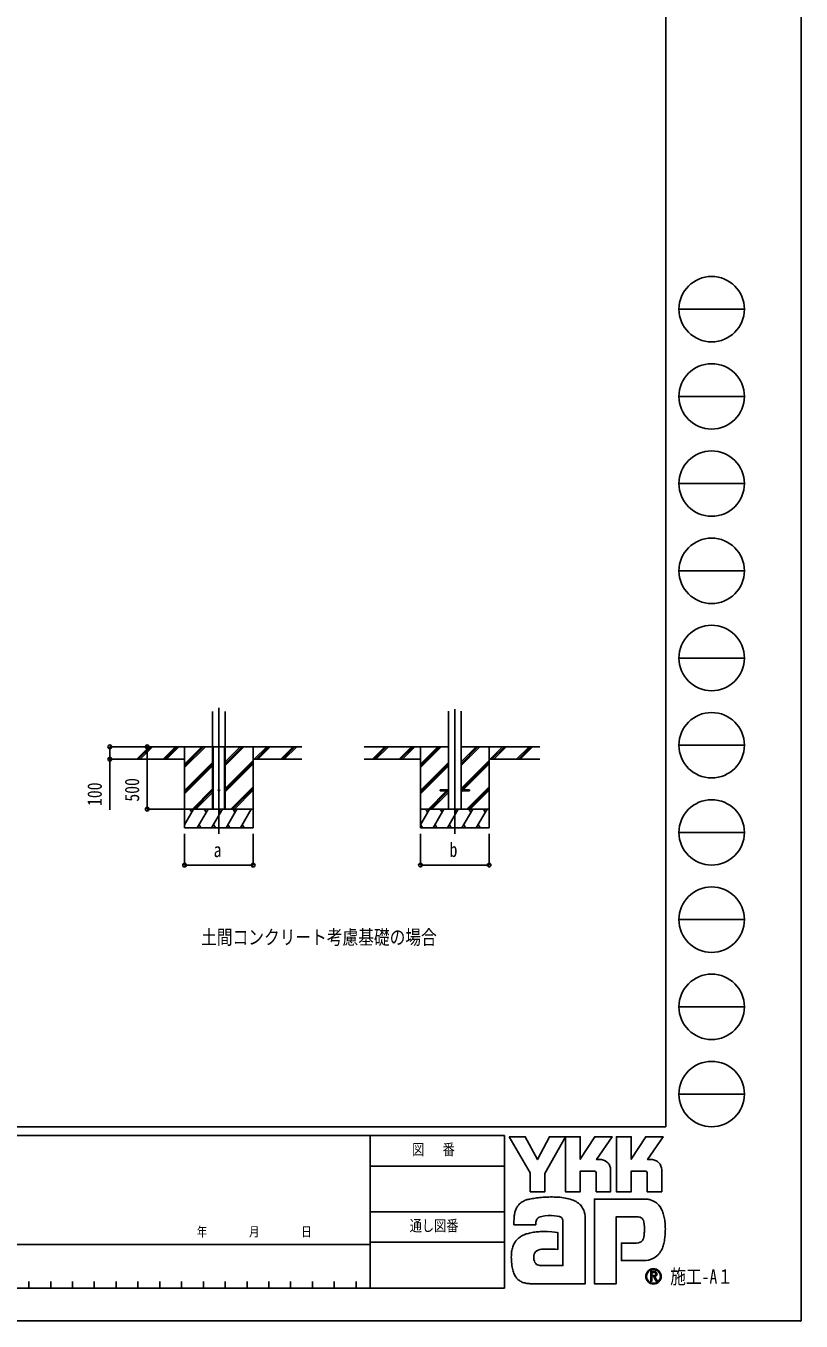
# Model space of a CAD drawing. Units: millimetres, scale not verified. Extents: x -14718 to 14718, y -10396 to 10396.
# Drawn here: x 8499 to 14718, y -10396 to 0 of the extents above; entities that cross this region are included whole.
import ezdxf
from ezdxf.enums import TextEntityAlignment as Align

# ---------------------------------------------------------------- set-up
doc = ezdxf.new("R2010")
doc.units = ezdxf.units.MM
doc.header["$LTSCALE"] = 50
for name, color, linetype in [('0-2_USER1', 3, 'Continuous'), ('0-3_YKK_12', 2, 'Continuous'), ('0-4_YKK_A1', 4, 'Continuous'), ('0-5_YKK_D', 6, 'Continuous'), ('0-6_YKK_ZWAK', 7, 'Continuous')]:
    doc.layers.add(name, color=color, linetype=linetype)
doc.styles.add('ＭＳ ゴシック', font='')
doc.styles.get('ＭＳ ゴシック').set_extended_font_data('MS Gothic')

msp = doc.modelspace()

# ---------------------------------------------------------------- linework, layer by layer
at = {"layer": '0-3_YKK_12'}
for p, q in [((10046.95, -5472.45), (10046.95, -6486.3)), ((11939.36, -5483.1), (11939.36, -6486.3))]:
    msp.add_line(p, q, dxfattribs=at)
at = {"layer": '0-4_YKK_A1'}
for p, q in [((9996.95, -5501.95), (9996.95, -6286.3)), ((10096.95, -5501.95), (10096.95, -6286.3)), ((10096.95, -5501.95), (10096.95, -6286.3)), ((11888.96, -5500.95), (11888.96, -5786.3)), ((11889.36, -5500.95), (11889.36, -6286.3)), ((11989.36, -5500.95), (11989.36, -6286.3)), ((11990.96, -5500.95), (11990.96, -5786.3)), ((9996.95, -5786.3), (9321, -5786.3)), ((9387.69, -5884.9), (9486.28, -5786.3)), ((9400.42, -5886.3), (9500.43, -5786.3)), ((9414.57, -5886.3), (9514.57, -5786.3)), ((9599.82, -5884.9), (9698.42, -5786.3)), ((9612.56, -5886.3), (9712.56, -5786.3)), ((9626.7, -5886.3), (9726.7, -5786.3)), ((9771.95, -5786.3), (9771.95, -6436.3)), ((9771.95, -5953.18), (9938.83, -5786.3)), ((9771.95, -5939.04), (9924.69, -5786.3)), ((9771.95, -5924.9), (9910.55, -5786.3)), ((9996.95, -5786.3), (10096.95, -5786.3)), ((9999.45, -5786.3), (9999.45, -6286.3)), ((10000.95, -5786.3), (10000.95, -6286.3)), ((10092.95, -5786.3), (10092.95, -6286.3)), ((10094.45, -5786.3), (10094.45, -6286.3)), ((10096.95, -5936.55), (10247.2, -5786.3)), ((10096.95, -5922.41), (10233.06, -5786.3)), ((10096.95, -5908.26), (10218.91, -5786.3)), ((10096.95, -5786.3), (10712.57, -5786.3)), ((10321.95, -5786.3), (10321.95, -6436.3)), ((10331.05, -5886.3), (10431.05, -5786.3)), ((10345.19, -5886.3), (10445.19, -5786.3)), ((10359.33, -5886.3), (10459.33, -5786.3)), ((10543.18, -5886.3), (10643.18, -5786.3)), ((10557.32, -5886.3), (10657.32, -5786.3)), ((10571.46, -5886.3), (10671.46, -5786.3)), ((11888.55, -5786.3), (11213.41, -5786.3)), ((11280.1, -5884.9), (11378.7, -5786.3)), ((11292.84, -5886.3), (11392.84, -5786.3)), ((11306.98, -5886.3), (11406.98, -5786.3)), ((11492.23, -5884.9), (11590.83, -5786.3)), ((11504.97, -5886.3), (11604.97, -5786.3)), ((11519.11, -5886.3), (11619.11, -5786.3)), ((11664.36, -5786.3), (11664.36, -6436.3)), ((11664.36, -5953.18), (11831.25, -5786.3)), ((11664.36, -5939.04), (11817.1, -5786.3)), ((11664.36, -5924.9), (11802.96, -5786.3)), ((11888.06, -5786.3), (11888.66, -5786.3)), ((11989.36, -5936.55), (12139.61, -5786.3)), ((11989.36, -5922.41), (12125.47, -5786.3)), ((11989.36, -5908.26), (12111.33, -5786.3)), ((11989.36, -5786.3), (11989.46, -5786.3)), ((11989.46, -5786.3), (11989.76, -5786.3)), ((11990.17, -5786.3), (12622.57, -5786.3)), ((11990.66, -5786.3), (11990.96, -5786.3)), ((12214.36, -5786.3), (12214.36, -6436.3)), ((12223.46, -5886.3), (12323.46, -5786.3)), ((12237.6, -5886.3), (12337.6, -5786.3)), ((12251.74, -5886.3), (12351.75, -5786.3)), ((12435.59, -5886.3), (12535.59, -5786.3)), ((12449.73, -5886.3), (12549.74, -5786.3)), ((12463.88, -5886.3), (12563.88, -5786.3)), ((9771.95, -5886.3), (9321, -5886.3)), ((9771.95, -6137.03), (9996.95, -5912.03)), ((10096.95, -6120.39), (10321.95, -5895.4)), ((10096.95, -6134.54), (10321.95, -5909.54)), ((10096.95, -6148.68), (10321.95, -5923.68)), ((10321.95, -5886.3), (10712.57, -5886.3)), ((11664.36, -5886.3), (11213.41, -5886.3)), ((11664.36, -6137.03), (11889.36, -5912.03)), ((11989.36, -6120.39), (12214.36, -5895.4)), ((11992.1, -6131.8), (12214.36, -5909.54)), ((12006.24, -6131.8), (12214.36, -5923.68)), ((12214.36, -5886.3), (12622.57, -5886.3)), ((9771.95, -6151.17), (9996.95, -5926.17)), ((9771.95, -6165.31), (9996.95, -5940.31)), ((11664.36, -6151.17), (11889.36, -5926.17)), ((11664.36, -6165.31), (11889.36, -5940.31)), ((9834.81, -6286.3), (9996.95, -6124.16)), ((10143.17, -6286.3), (10321.95, -6107.53)), ((10157.32, -6286.3), (10321.95, -6121.67)), ((11889.36, -6131.8), (11821.86, -6131.8)), ((11821.86, -6131.8), (11821.86, -6140.8)), ((11881.72, -6131.8), (11889.36, -6124.16)), ((11881.72, -6131.8), (11889.36, -6124.16)), ((11989.36, -6131.8), (12056.86, -6131.8)), ((12035.59, -6286.3), (12214.36, -6107.53)), ((12049.73, -6286.3), (12214.36, -6121.67)), ((12056.86, -6131.8), (12056.86, -6140.8)), ((9848.95, -6286.3), (9996.95, -6138.3)), ((9863.09, -6286.3), (9996.95, -6152.44)), ((10171.46, -6286.3), (10321.95, -6135.81)), ((11727.22, -6286.3), (11872.72, -6140.8)), ((11741.36, -6286.3), (11886.87, -6140.8)), ((11755.51, -6286.3), (11889.36, -6152.44)), ((11889.36, -6140.8), (11821.86, -6140.8)), ((11989.36, -6148.68), (11997.24, -6140.8)), ((11989.36, -6148.68), (11997.24, -6140.8)), ((11989.36, -6140.8), (12056.86, -6140.8)), ((12063.87, -6286.3), (12214.36, -6135.81)), ((10321.95, -6286.3), (9771.95, -6286.3)), ((9771.95, -6411.75), (9844.38, -6286.3)), ((9829.38, -6312.28), (9814.38, -6286.3)), ((9873.25, -6436.3), (9959.85, -6286.3)), ((9944.85, -6312.28), (9929.85, -6286.3)), ((9988.72, -6436.3), (10075.32, -6286.3)), ((10060.32, -6312.28), (10045.32, -6286.3)), ((10104.19, -6436.3), (10190.79, -6286.3)), ((10175.79, -6312.28), (10160.79, -6286.3)), ((10219.66, -6436.3), (10306.26, -6286.3)), ((12214.36, -6286.3), (11664.36, -6286.3)), ((11664.36, -6411.75), (11736.79, -6286.3)), ((11721.79, -6312.28), (11706.79, -6286.3)), ((11765.66, -6436.3), (11852.26, -6286.3)), ((11837.26, -6312.28), (11822.26, -6286.3)), ((11878.46, -6286.3), (12000.26, -6286.3)), ((11881.13, -6436.3), (11967.73, -6286.3)), ((11952.73, -6312.28), (11937.73, -6286.3)), ((11996.6, -6436.3), (12083.2, -6286.3)), ((12068.2, -6312.28), (12053.2, -6286.3)), ((12112.07, -6436.3), (12198.67, -6286.3)), ((12183.67, -6312.28), (12168.67, -6286.3)), ((9771.95, -6436.3), (10321.95, -6436.3)), ((9888.24, -6410.32), (9903.24, -6436.3)), ((10003.71, -6410.32), (10018.71, -6436.3)), ((10119.19, -6410.32), (10134.19, -6436.3)), ((10234.66, -6410.32), (10249.65, -6436.3)), ((11664.36, -6436.3), (12214.36, -6436.3)), ((11665.19, -6410.32), (11680.19, -6436.3)), ((11780.66, -6410.32), (11795.66, -6436.3)), ((11896.13, -6410.32), (11911.13, -6436.3)), ((12011.6, -6410.32), (12026.6, -6436.3)), ((12127.07, -6410.32), (12142.07, -6436.3))]:
    msp.add_line(p, q, dxfattribs=at)
for points in [[(9996.95, -5501.95), (9996.95, -6286.3), (10096.95, -6286.3)], [(11887.76, -5500.95), (11887.76, -5786.3), (11888.06, -5786.3)], [(11989.76, -5500.95), (11989.76, -5786.3), (11990.06, -5786.3), (11990.66, -5786.3)], [(11888.66, -5786.3), (11888.96, -5786.3), (11889.26, -5786.3), (11889.36, -5786.3)]]:
    msp.add_lwpolyline(points, dxfattribs=at)
msp.add_circle((10046.95, -6136.3), 5, dxfattribs=at)
at = {"layer": '0-5_YKK_D'}
for p, q in [((9320, -5786.3), (9170.95, -5786.3)), ((9471.95, -5786.3), (9471.95, -6286.3)), ((9320, -5886.3), (9170.95, -5886.3)), ((9770.95, -6286.3), (9470.95, -6286.3)), ((9771.95, -6486.3), (9771.95, -6737.3)), ((10321.95, -6486.3), (10321.95, -6737.3)), ((11664.36, -6486.3), (11664.36, -6736.3)), ((12214.36, -6486.3), (12214.36, -6736.3)), ((9771.95, -6736.3), (10321.95, -6736.3)), ((11664.36, -6735.3), (12214.36, -6735.3))]:
    msp.add_line(p, q, dxfattribs=at)
msp.add_lwpolyline([(9171.95, -5786.3), (9171.95, -5886.3), (9171.95, -6291.4)], dxfattribs=at)
for centre, radius in [((9171.95, -5786.3), 14.88), ((9471.95, -5786.3), 14.88), ((9171.95, -5886.3), 14.88), ((9471.95, -6286.3), 14.88), ((9771.95, -6736.3), 14.88), ((10321.95, -6736.3), 14.88), ((11664.36, -6735.3), 14.88), ((12214.36, -6735.3), 14.88), ((14715.1, -10393.8), 2.4)]:
    msp.add_circle(centre, radius, dxfattribs=at)
at = {"layer": '0-6_YKK_ZWAK'}
for p, q in [((13632.57, 9713.7), (13632.57, -8836.3)), ((13737.57, -2273.8), (14262.57, -2273.8)), ((13737.57, -2973.8), (14262.57, -2973.8)), ((13737.57, -3673.8), (14262.57, -3673.8)), ((13737.57, -4373.8), (14262.57, -4373.8)), ((13737.57, -5073.8), (14262.57, -5073.8)), ((13737.57, -5773.8), (14262.57, -5773.8)), ((13737.57, -6473.8), (14262.57, -6473.8)), ((13737.57, -7173.8), (14262.57, -7173.8)), ((13737.57, -7873.8), (14262.57, -7873.8)), ((13737.57, -8573.8), (14262.57, -8573.8)), ((13632.57, -8836.3), (-13667.43, -8836.3)), ((11261.32, -8906.3), (7647.57, -8906.3)), ((11261.32, -8906.3), (11261.32, -10131.3)), ((12337.57, -8906.3), (11261.32, -8906.3)), ((12337.57, -8906.3), (12337.57, -10131.3)), ((11261.32, -9151.3), (12337.57, -9151.3)), ((11261.32, -9518.8), (12337.57, -9518.8)), ((12337.57, -9763.8), (11261.32, -9763.8)), ((7647.57, -9781.3), (11261.32, -9781.3)), ((8522.57, -10078.8), (8522.57, -10131.3)), ((8697.57, -10078.8), (8697.57, -10131.3)), ((8872.57, -10078.8), (8872.57, -10131.3)), ((9047.57, -10078.8), (9047.57, -10131.3)), ((9222.57, -10078.8), (9222.57, -10131.3)), ((9397.57, -10078.8), (9397.57, -10131.3)), ((9572.57, -10078.8), (9572.57, -10131.3)), ((9747.57, -10078.8), (9747.57, -10131.3)), ((9922.57, -10078.8), (9922.57, -10131.3)), ((10097.57, -10078.8), (10097.57, -10131.3)), ((10272.57, -10078.8), (10272.57, -10131.3)), ((10447.57, -10078.8), (10447.57, -10131.3)), ((10622.57, -10078.8), (10622.57, -10131.3)), ((10797.57, -10078.8), (10797.57, -10131.3)), ((10972.57, -10078.8), (10972.57, -10131.3)), ((11147.57, -10078.8), (11147.57, -10131.3)), ((7647.57, -10131.3), (11261.32, -10131.3)), ((11261.32, -10131.3), (12337.57, -10131.3)), ((13533.36, -10092.73), (13533.36, -10092.73))]:
    msp.add_line(p, q, dxfattribs=at)
for points in [[(-14717.5, -10393.8), (14717.5, -10393.8), (14717.5, 10396.2), (-14717.5, 10396.2)], [(12376.07, -8916.8), (12504.91, -8916.8), (12601.65, -9099.15), (12698.14, -8916.8), (12827.07, -8916.8), (12661.85, -9210.77), (12661.85, -9358.27), (12544.34, -9358.27), (12544.34, -9206.8)]]:
    msp.add_lwpolyline(points, close=True, dxfattribs=at)
for points in [[(13056.91, -9191.93), (12945.69, -9191.93), (12945.69, -9358.14), (12827.2, -9358.14), (12827.2, -8916.8), (12945.69, -8916.8), (12945.69, -9097.35), (13062.24, -8916.8), (13201.44, -8916.8), (13076.56, -9099.54), (13080.98, -9099.54), (13085.87, -9099.54), (13090.88, -9099.54), (13095.71, -9099.54), (13100.03, -9099.54), (13103.51, -9099.54), (13105.84, -9099.54), (13106.68, -9099.54)], [(13466.29, -9191.93), (13355.19, -9191.93), (13355.19, -9358.27), (13236.64, -9358.27), (13236.64, -8916.8), (13355.19, -8916.8), (13355.19, -9097.35), (13471.61, -8916.8), (13610.81, -8916.8), (13485.93, -9099.54), (13490.4, -9099.54), (13495.31, -9099.54), (13500.33, -9099.54), (13505.15, -9099.54), (13509.45, -9099.54), (13512.91, -9099.54), (13515.22, -9099.54), (13516.06, -9099.54)], [(13140.77, -9106.55), (13154.92, -9114.63), (13166.9, -9125.17), (13176.54, -9137.72), (13183.64, -9151.82), (13188.04, -9167.04), (13189.54, -9182.92), (13189.54, -9358.56), (13073.94, -9358.56), (13073.94, -9208.73)], [(13550.19, -9106.55), (13564.38, -9114.63), (13576.41, -9125.17), (13586.09, -9137.72), (13593.24, -9151.82), (13597.66, -9167.04), (13599.18, -9182.92), (13599.18, -9358.27), (13483.31, -9358.27), (13483.31, -9208.73)], [(13401.04, -9559.07), (13234.18, -9559.07), (13234.18, -10096.3), (13059.31, -10096.3), (13059.31, -9416.57), (13465.73, -9416.57)], [(12616.79, -9561.89), (12608.65, -9566.47), (12602.31, -9572.06), (12597.51, -9578.59), (12594.02, -9585.98), (12591.62, -9594.16), (12590.06, -9603.04), (12589.12, -9612.56), (12588.55, -9622.64), (12413.61, -9623.06), (12414.12, -9599.13), (12415.09, -9572.25)], [(12976.98, -9515.88), (12981.95, -9535.96), (12984.76, -9557.45), (12985.65, -9580.35), (12985.65, -10096.3), (12563.43, -10096.3)], [(12683.81, -9678.15), (12716.93, -9680.33), (12742.96, -9683.25), (12759.99, -9685.98), (12766.09, -9687.61), (12766.09, -9821.45), (12746.73, -9819.41), (12725.5, -9818.26), (12703.76, -9817.82), (12682.9, -9817.88), (12664.29, -9818.27), (12649.29, -9818.78), (12639.29, -9819.23), (12635.65, -9819.42), (12620.52, -9822.19), (12607.47, -9826.52), (12596.51, -9832.44), (12587.63, -9839.99), (12580.84, -9849.19), (12576.14, -9860.07), (12573.53, -9872.65), (12573, -9886.97), (12574.67, -9902.71), (12578.01, -9915.73), (12582.82, -9926.26), (12588.89, -9934.56), (12596.01, -9940.88), (12603.97, -9945.47), (12612.56, -9948.57), (12621.56, -9950.43), (12807.42, -9950.43), (12807.42, -9606.56), (12807.47, -9599.74), (12807.12, -9593.08), (12806.24, -9586.65), (12804.75, -9580.56), (12802.52, -9574.89), (12799.45, -9569.72), (12795.43, -9565.14), (12790.36, -9561.24)], [(12790.36, -9561.24), (12779.46, -9556.96), (12762.03, -9553.33), (12739.79, -9550.66), (12714.48, -9549.23), (12687.79, -9549.34), (12661.47, -9551.29)], [(13575.5, -9464.59), (13586.9, -9478.99), (13595.45, -9492.93), (13601.41, -9505.55)], [(13460.39, -9662.29), (13460.17, -9640.01), (13459.11, -9619.94), (13456.6, -9602.32), (13452.03, -9587.37)], [(13560.97, -9872.2), (13544.82, -9884.75), (13528.01, -9894.62), (13510.64, -9901.98), (13492.85, -9907.02), (13474.77, -9909.91), (13456.52, -9910.83), (13276.76, -9910.83), (13276.76, -9769.62), (13378.13, -9769.62), (13396.82, -9769.36), (13413.25, -9767.77), (13427.35, -9763.63)], [(13561.12, -10017.89), (13561.04, -10015.84), (13560.78, -10013.86), (13560.36, -10011.97), (13559.77, -10010.16), (13559.01, -10008.44), (13558.09, -10006.83), (13557.02, -10005.33), (13555.78, -10003.94), (13554.16, -10002.51), (13552.36, -10001.26), (13550.39, -10000.2), (13548.26, -9999.32), (13545.97, -9998.64), (13543.54, -9998.15), (13540.97, -9997.85), (13538.27, -9997.75), (13511.74, -9997.75), (13511.74, -10075.79), (13519.76, -10075.79), (13519.76, -10005.71), (13538.27, -10005.71), (13540.18, -10005.77), (13541.98, -10005.96), (13543.66, -10006.27), (13545.22, -10006.7), (13546.65, -10007.25), (13547.95, -10007.91), (13549.11, -10008.69), (13550.13, -10009.58)], [(13553.26, -10017.89), (13552.77, -10021.64), (13551.43, -10024.6), (13549.41, -10026.85), (13546.91, -10028.49), (13544.1, -10029.6), (13541.17, -10030.29), (13538.29, -10030.64), (13535.65, -10030.73), (13528.71, -10030.73), (13532.21, -10036.69), (13555.13, -10076.05), (13564.3, -10076.05), (13542.2, -10038.17), (13544.27, -10037.76), (13546.24, -10037.23), (13548.12, -10036.6), (13549.88, -10035.86), (13551.54, -10035.01), (13553.08, -10034.05), (13554.49, -10032.99), (13555.78, -10031.81)]]:
    msp.add_lwpolyline(points, dxfattribs=at)
for centre in [(14000.07, -2273.8), (14000.07, -2973.8), (14000.07, -3673.8), (14000.07, -4373.8), (14000.07, -5073.8), (14000.07, -5773.8), (14000.07, -6473.8), (14000.07, -7173.8), (14000.07, -7873.8), (14000.07, -8573.8)]:
    msp.add_circle(centre, 262.5, dxfattribs=at)
for centre, radius, start, end in [((13106.86, -9186.96), 87.42, 78.26798, 90.11215), ((13108.11, -9180.6), 80.94, 66.19963, 78.22058), ((13516.23, -9187.12), 87.58, 78.27851, 90.10826), ((13517.43, -9180.98), 81.32, 66.2483, 78.23226), ((13057.53, -9208.33), 16.41, 358.57817, 92.1683), ((13466.98, -9208.25), 16.33, 358.29941, 92.43455), ((12547.26, -9546.83), 126.64, 122.60463, 137.83438), ((12564, -9573.91), 158.47, 108.37421, 122.42809), ((12590.52, -9668.22), 256.38, 100.93159, 107.35499), ((12677.19, -10088.66), 685.64, 97.86054, 101.37938), ((12717.87, -10371.33), 971.23, 94.90201, 97.9576), ((12720.64, -10393.96), 994, 91.6169, 94.94971), ((12716.79, -10233.01), 833.01, 87.51794, 91.66439), ((12727.61, -10001.02), 600.77, 81.92631, 87.59083), ((12759.56, -9782.11), 379.54, 73.67137, 82.05943), ((12806.94, -9623.51), 214.03, 60.60528, 73.9085), ((12826.34, -9584.83), 170.81, 52.17347, 59.90542), ((12843.69, -9562.37), 142.43, 43.55042, 52.14561), ((13459.09, -9603.55), 187.09, 78.73198, 87.96551), ((13464.58, -9575.49), 158.51, 69.03034, 78.69541), ((13469.69, -9561.85), 143.94, 59.39484, 68.9885), ((13472.06, -9557.7), 139.16, 50.3012, 59.3616), ((13471.19, -9558.68), 140.47, 42.05209, 50.28551), ((12732.32, -9590.4), 317.75, 171.55622, 176.72493), ((12624.64, -9574.33), 208.88, 163.48385, 171.57982), ((12570.62, -9558.31), 152.53, 152.2125, 163.4865), ((12547.28, -9546.24), 126.25, 138.03852, 152.12015), ((12662.97, -9671.5), 118.94, 102.4979, 112.84632), ((12685.98, -9770.78), 220.85, 96.37207, 102.75341), ((12853.25, -9553.13), 129.14, 34.48659, 43.50182), ((12853.31, -9552.93), 128.97, 25.58915, 34.43128), ((12841.84, -9558.31), 141.65, 17.43089, 25.54591), ((13402, -9644.84), 85.77, 77.94572, 90.63794), ((13409.45, -9609.86), 50.01, 60.20991, 77.92418), ((13401.82, -9598.64), 220.22, 14.76267, 25.00486), ((13266.76, -9635.45), 360.21, 7.9139, 14.95041), ((13414.28, -9600.77), 39.72, 39.8078, 59.75378), ((13407.49, -9605.96), 48.26, 22.65544, 39.38165), ((13062.71, -9664.32), 397.69, 355.2339, 0.29193), ((13131.85, -9655.07), 496.54, 2.54376, 8.01251), ((13054.52, -9659.14), 573.97, 357.76419, 2.60674), ((12547.25, -9843.14), 148.92, 142.04688, 153.80771), ((12542.16, -9839.5), 142.67, 130.60221, 141.94427), ((12550.56, -9849.6), 155.81, 120.60724, 130.53081), ((12567.15, -9877.81), 188.53, 112.58838, 120.58162), ((12589.48, -9931.45), 246.63, 106.61303, 112.59024), ((12624.58, -10049.45), 369.75, 99.87193, 106.59825), ((12644.25, -10160.25), 482.28, 94.78469, 99.91711), ((12653.83, -10270.5), 592.94, 90.80099, 94.81812), ((12655.28, -10352.59), 675.05, 87.57779, 90.82714), ((13411.02, -9726.8), 40.29, 293.91672, 314.09376), ((13405.52, -9721.95), 47.6, 314.78099, 333.92928), ((13370.17, -9704.78), 86.9, 334.00676, 347.34989), ((13273.74, -9682.45), 185.88, 347.14308, 355.40008), ((13346.92, -9711.71), 276.41, 339.22498, 347.31457), ((13192.02, -9675.57), 435.46, 347.15166, 352.97565), ((13076.59, -9660.56), 551.86, 352.8937, 357.82206), ((12733.47, -9881), 340.51, 174.55588, 182.47272), ((12631.44, -9871.23), 238.02, 164.97537, 174.56739), ((12573.6, -9855.81), 178.16, 153.89178, 164.94341), ((13444.3, -9740.65), 175.83, 311.57033, 318.66243), ((13423.95, -9722.8), 202.9, 318.67367, 325.29112), ((13476.26, -9761.79), 137.72, 326.23251, 339.61931), ((12923.74, -9878.01), 530.77, 181.90948, 187.89042), ((12700.42, -9909.42), 305.25, 187.80471, 196.36971), ((13533.46, -10037.46), 61.74, 90.09157, 179.92363), ((13533.45, -10037.35), 61.63, 44.93442, 90.08536), ((12582.52, -9944.25), 182.31, 196.3102, 208.20993), ((12531.17, -9971.58), 124.15, 208.29777, 223.35561), ((12519.59, -9981.77), 108.73, 223.64205, 239.63663), ((12529.2, -9964.28), 128.68, 239.8785, 253.65355), ((13533.08, -10037.53), 61.37, 179.86065, 225.14399), ((13533.07, -10037.26), 54.9, 134.8007, 180.12175), ((13532.85, -10037.62), 54.68, 179.75513, 225.29722), ((13533.37, -10037.54), 61.57, 224.94536, 269.98445), ((13533.23, -10036.95), 54.8, 89.86602, 135.149), ((13533.25, -10038.11), 54.62, 224.62822, 270.10973), ((13533.47, -10037.37), 55.21, 45.03108, 90.11509), ((13533.27, -10037.29), 55.44, 270.09072, 359.90926), ((13533.37, -10037.23), 61.88, 269.98802, 314.93777), ((13541.53, -10017.56), 11.73, 358.3894, 42.86139), ((13541.76, -10018.45), 19.37, 316.37674, 1.6565), ((13533.51, -10037.39), 55.2, 0.00643, 45.07115), ((13533.94, -10037.16), 61.15, 359.78949, 45.13288), ((13533.79, -10037.63), 61.3, 314.92572, 0.23508), ((12546.8, -9903.83), 191.64, 253.69102, 263.74909), ((12561.7, -9771.14), 325.16, 263.68487, 270.30455)]:
    msp.add_arc(centre, radius, start, end, dxfattribs=at)

# ---------------------------------------------------------------- texts
at = {"layer": '0-2_USER1', "style": 'ＭＳ ゴシック', "width": 0.8}
msp.add_text('土間コンクリート考慮基礎の場合', height=115.5, dxfattribs=at).set_placement((9904.5, -7407.3), align=Align.BOTTOM_LEFT)
at = {"layer": '0-5_YKK_D', "style": 'ＭＳ ゴシック', "width": 0.8}
for s, p in [('100', (9141.95, -6261.4)), ('500', (9441.95, -6226.56))]:
    msp.add_text(s, height=115.5, rotation=90, dxfattribs=at).set_placement(p, align=Align.BOTTOM_LEFT)
for s, p in [('a', (10004.95, -6706.3)), ('b', (11897.36, -6705.3))]:
    msp.add_text(s, height=115.5, dxfattribs=at).set_placement(p, align=Align.BOTTOM_LEFT)
at = {"layer": '0-6_YKK_ZWAK', "style": 'ＭＳ ゴシック', "width": 0.8}
for s, height, p in [('図\u3000 番', 89.81, (11596.91, -9090.05)), ('年        月        日', 76.98, (9869.67, -9740.05)), ('通し図番', 89.81, (11577.31, -9702.55)), ('施工-A１', 115.5, (13667.57, -10131.3))]:
    msp.add_text(s, height=height, dxfattribs=at).set_placement(p, align=Align.BOTTOM_LEFT)

doc.saveas('drawing.dxf')
